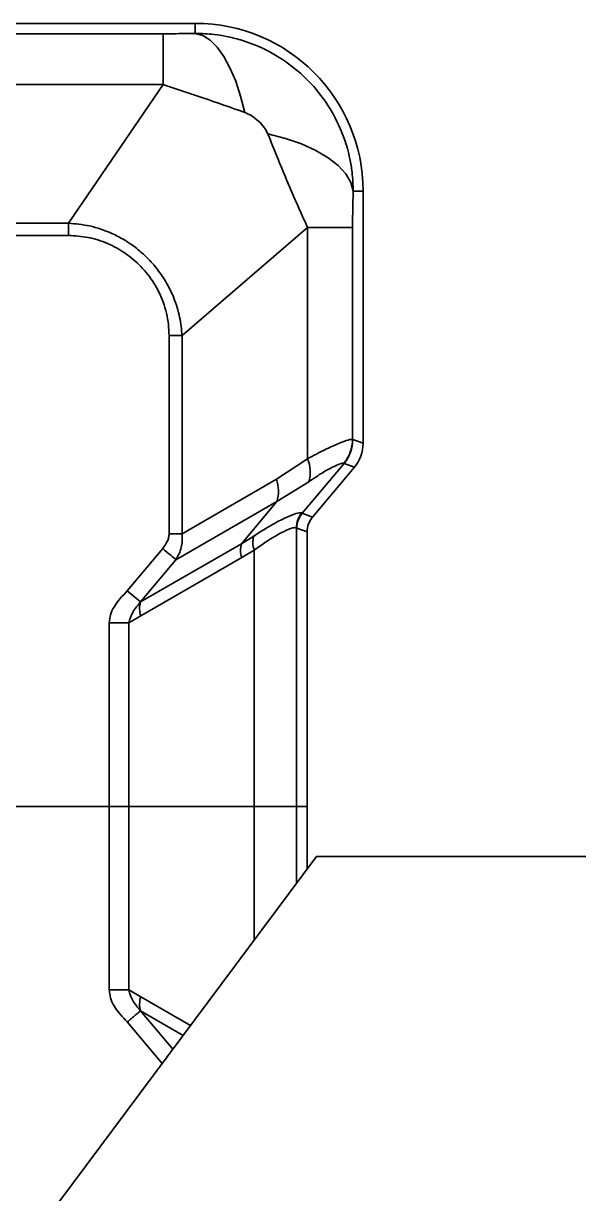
# Model space of a CAD drawing. Header units: millimetres. Extents: x 0 to 420, y 0 to 297.
# Drawn here: x 96.419 to 97.014, y 151.481 to 152.736 of the extents above; entities that cross this region are included whole.
import ezdxf

# ---------------------------------------------------------------- set-up
doc = ezdxf.new("R2010")
doc.units = ezdxf.units.MM

msp = doc.modelspace()

# ---------------------------------------------------------------- linework, layer by layer
at = {"color": 7, "linetype": 'Continuous', "lineweight": 35}
for p, q in [((96.6032, 152.7361), (96.3291, 152.7361)), ((96.6032, 152.7254), (96.6032, 152.7361)), ((96.3332, 152.7249), (96.5686, 152.7249)), ((96.5686, 152.6706), (96.5686, 152.7249)), ((96.5686, 152.6706), (96.3162, 152.6706)), ((96.4671, 152.5217), (96.5686, 152.6706)), ((96.7725, 152.5561), (96.7832, 152.5561)), ((96.7832, 152.2856), (96.7832, 152.5561)), ((96.4671, 152.5217), (96.2606, 152.5217)), ((96.4671, 152.5085), (96.4671, 152.5217)), ((96.589, 152.4011), (96.7235, 152.5172)), ((96.7235, 152.269), (96.7235, 152.5172)), ((96.7718, 152.5172), (96.7718, 152.2898)), ((96.4671, 152.5085), (96.2606, 152.5085)), ((96.5751, 152.4011), (96.589, 152.4011)), ((96.5751, 152.1886), (96.5751, 152.4011)), ((96.589, 152.1886), (96.589, 152.4011)), ((96.772, 152.2897), (96.7718, 152.2898)), ((96.772, 152.2897), (96.7832, 152.2856)), ((96.6902, 152.247), (96.7235, 152.269)), ((96.7179, 152.2106), (96.7627, 152.264)), ((96.729, 152.2065), (96.7738, 152.2599)), ((96.7627, 152.264), (96.7624, 152.2641)), ((96.7627, 152.264), (96.7738, 152.2599)), ((96.589, 152.1886), (96.6902, 152.247)), ((96.6907, 152.2232), (96.725, 152.2443)), ((96.5825, 152.1607), (96.6907, 152.2232)), ((96.6527, 152.1778), (96.6907, 152.2232)), ((96.7175, 152.2108), (96.7179, 152.2106)), ((96.7179, 152.2106), (96.729, 152.2065)), ((96.5751, 152.1886), (96.589, 152.1886)), ((96.6527, 152.1778), (96.6658, 152.1861)), ((96.7116, 151.8961), (96.7116, 152.1948)), ((96.712, 152.1945), (96.7116, 152.1948)), ((96.712, 152.1945), (96.7232, 152.1905)), ((96.7232, 152.1905), (96.7232, 151.8961)), ((96.5303, 152.1273), (96.5683, 152.1726)), ((96.5445, 152.1154), (96.6527, 152.1778)), ((96.6663, 152.171), (96.653, 152.163)), ((96.6663, 151.8961), (96.6663, 152.171)), ((96.5445, 152.1154), (96.5825, 152.1607)), ((96.653, 152.163), (96.5448, 152.1005)), ((96.5303, 152.1273), (96.5445, 152.1154)), ((96.5448, 152.1005), (96.5319, 152.0931)), ((96.511, 152.0931), (96.5319, 152.0931)), ((96.511, 151.8961), (96.511, 152.0931)), ((96.5319, 151.8961), (96.5319, 152.0931)), ((96.511, 151.8961), (96.2732, 151.8961)), ((96.2732, 151.8961), (96.511, 151.8961)), ((96.511, 151.6991), (96.511, 151.8961)), ((96.511, 151.8961), (96.5319, 151.8961)), ((96.5319, 151.8961), (96.511, 151.8961)), ((96.5319, 151.6991), (96.5319, 151.8961)), ((96.5319, 151.8961), (96.6663, 151.8961)), ((96.6663, 151.8961), (96.5319, 151.8961)), ((96.6663, 151.8961), (96.7116, 151.8961)), ((96.7116, 151.8961), (96.6663, 151.8961)), ((96.6663, 151.8961), (96.6663, 151.7528)), ((96.7116, 151.8961), (96.7232, 151.8961)), ((96.7232, 151.8961), (96.7116, 151.8961)), ((96.7116, 151.8136), (96.7116, 151.8961)), ((96.7232, 151.8291), (96.7232, 151.8961)), ((96.733, 151.8422), (96.097, 150.9887)), ((103.387, 151.8422), (96.733, 151.8422)), ((96.511, 151.6991), (96.5319, 151.6991)), ((96.5448, 151.6916), (96.5319, 151.6991)), ((96.5979, 151.661), (96.5448, 151.6916)), ((96.579, 151.6356), (96.5445, 151.6767)), ((96.5445, 151.6767), (96.5901, 151.6504)), ((96.5676, 151.6203), (96.5303, 151.6648))]:
    msp.add_line(p, q, dxfattribs=at)
at = {"color": 7, "linetype": 'Continuous', "lineweight": 35, "flags": 128}
for points in [[(96.6563, 152.6405), (96.6518, 152.6581), (96.6465, 152.6742), (96.6404, 152.6885), (96.6338, 152.7006), (96.6266, 152.7106), (96.619, 152.7181), (96.6112, 152.7231), (96.6032, 152.7254)], [(96.6809, 152.6177), (96.6998, 152.6127), (96.7171, 152.6067), (96.7325, 152.5998), (96.7457, 152.592), (96.7565, 152.5836), (96.7647, 152.5747), (96.77, 152.5655), (96.7725, 152.5561)], [(96.5683, 152.1726), (96.5706, 152.1707), (96.5728, 152.1689), (96.5749, 152.1671), (96.5769, 152.1654), (96.5787, 152.1639), (96.5802, 152.1626), (96.5815, 152.1616), (96.5825, 152.1607)]]:
    msp.add_lwpolyline(points, dxfattribs=at)
at = {"color": 7, "linetype": 'Continuous', "lineweight": 35}
for centre, radius, start, end in [((96.6032, 152.5561), 0.18, 360, 90), ((96.7317, 152.2899), 0.0401, 320.0076, 359.8731), ((96.732, 152.2897), 0.0401, 320.0586, 359.9414), ((96.6911, 152.2546), 0.0354, 343.0377, 23.8627), ((96.6522, 152.2343), 0.0401, 343.9657, 18.5164), ((96.7366, 152.1947), 0.025, 139.9679, 179.8339), ((96.7371, 152.1945), 0.025, 140.0586, 179.9414), ((96.6889, 152.1794), 0.024, 163.7993, 200.3661), ((96.6768, 152.1709), 0.0251, 163.9657, 198.5164), ((96.5686, 152.1084), 0.0251, 163.9657, 198.5164), ((96.5686, 151.6837), 0.0251, 161.4836, 196.0343)]:
    msp.add_arc(centre, radius, start, end, dxfattribs=at)
for centre, major_axis, start_param, end_param in [((96.7431, 152.2856), (0.0376, -0.0137), 5.934618, 6.631752), ((96.7482, 152.1904), (0.0235, -0.0086), 2.793026, 3.49016)]:
    msp.add_ellipse(centre, major_axis=major_axis, ratio=0.998448, start_param=start_param, end_param=end_param, dxfattribs=at)
for points, knots in [([(96.5686, 152.7249), (96.5713, 152.7249), (96.578, 152.725), (96.5896, 152.7251), (96.5983, 152.7253), (96.6032, 152.7254)], [0, 0, 0, 0, 0.2265988, 0.561025, 1, 1, 1, 1]), ([(96.6032, 152.7254), (96.61, 152.7252), (96.6212, 152.7248), (96.6374, 152.7221), (96.6522, 152.7185), (96.6728, 152.7112), (96.6971, 152.6983), (96.7225, 152.6778), (96.7436, 152.6527), (96.7561, 152.6301), (96.763, 152.6127), (96.7664, 152.6018), (96.7693, 152.5897), (96.7719, 152.5745), (96.7723, 152.5629), (96.7725, 152.5561)], [0, 0, 0, 0, 0.0764427, 0.1262367, 0.1853464, 0.2486732, 0.3718969, 0.4934184, 0.6155481, 0.7392606, 0.7832919, 0.8263377, 0.8683979, 0.9232224, 1, 1, 1, 1]), ([(96.6563, 152.6405), (96.6413, 152.6458), (96.612, 152.6562), (96.5828, 152.6659), (96.5686, 152.6706)], [0, 0, 0, 0, 0.513929, 1, 1, 1, 1]), ([(96.6809, 152.6177), (96.6797, 152.62), (96.6771, 152.625), (96.6711, 152.6314), (96.6641, 152.637), (96.6588, 152.6394), (96.6563, 152.6405)], [0, 0, 0, 0, 0.228464, 0.490672, 0.757738, 1, 1, 1, 1]), ([(96.7235, 152.5172), (96.7215, 152.5217), (96.7174, 152.5307), (96.7118, 152.5434), (96.7068, 152.555), (96.7003, 152.5701), (96.6916, 152.5912), (96.6846, 152.6086), (96.6809, 152.6177)], [0, 0, 0, 0, 0.140816, 0.284488, 0.382285, 0.482496, 0.729213, 1, 1, 1, 1]), ([(96.7725, 152.5561), (96.7723, 152.5471), (96.772, 152.5359), (96.7718, 152.5231), (96.7718, 152.5192), (96.7718, 152.5177), (96.7718, 152.5172)], [0, 0, 0, 0, 0.712288, 0.891315, 0.960245, 1, 1, 1, 1]), ([(96.589, 152.4011), (96.5884, 152.4077), (96.587, 152.4215), (96.5812, 152.4398), (96.5735, 152.4563), (96.5644, 152.4704), (96.5537, 152.4829), (96.5416, 152.4941), (96.5283, 152.5034), (96.5109, 152.5125), (96.4907, 152.5195), (96.4747, 152.521), (96.4671, 152.5217)], [0, 0, 0, 0, 0.105818, 0.221247, 0.303726, 0.397637, 0.486458, 0.56599, 0.660847, 0.744444, 0.877991, 1, 1, 1, 1]), ([(96.7235, 152.5172), (96.7302, 152.5172), (96.7438, 152.5172), (96.7585, 152.5172), (96.7687, 152.5172), (96.7708, 152.5172), (96.7718, 152.5172)], [0, 0, 0, 0, 0.247804, 0.5, 0.752196, 1, 1, 1, 1]), ([(96.7716, 152.5172), (96.7716, 152.5173), (96.7717, 152.5174), (96.7717, 152.5181), (96.7718, 152.5188), (96.7718, 152.5194)], [0, 0, 0, 0, 0.207126, 0.438229, 1, 1, 1, 1]), ([(96.5751, 152.4011), (96.5749, 152.4051), (96.5747, 152.4131), (96.5725, 152.4253), (96.5679, 152.4405), (96.5594, 152.4579), (96.5454, 152.4756), (96.5285, 152.49), (96.5092, 152.5006), (96.4885, 152.5073), (96.4741, 152.5081), (96.4671, 152.5085)], [0, 0, 0, 0, 0.070722, 0.143758, 0.21913, 0.352151, 0.485358, 0.616819, 0.745052, 0.874872, 1, 1, 1, 1]), ([(96.7235, 152.269), (96.7299, 152.2724), (96.7425, 152.2791), (96.7573, 152.2857), (96.7683, 152.2898), (96.7706, 152.2898), (96.7718, 152.2898)], [0, 0, 0, 0, 0.2451288, 0.4803077, 0.7390856, 1, 1, 1, 1]), ([(96.7624, 152.2641), (96.7615, 152.2642), (96.7596, 152.2643), (96.751, 152.2604), (96.7396, 152.2542), (96.7299, 152.2477), (96.725, 152.2443)], [0, 0, 0, 0, 0.267138, 0.52122, 0.755952, 1, 1, 1, 1]), ([(96.6658, 152.1861), (96.673, 152.1906), (96.6871, 152.1995), (96.7032, 152.2073), (96.7142, 152.2114), (96.7164, 152.211), (96.7175, 152.2108)], [0, 0, 0, 0, 0.2643086, 0.5149307, 0.766931, 1, 1, 1, 1]), ([(96.5683, 152.1726), (96.5701, 152.1751), (96.5728, 152.1787), (96.5748, 152.1844), (96.575, 152.1872), (96.5751, 152.1886)], [0, 0, 0, 0, 0.51551, 0.767405, 1, 1, 1, 1]), ([(96.5825, 152.1607), (96.5848, 152.1649), (96.5894, 152.1735), (96.5892, 152.1835), (96.589, 152.1886)], [0, 0, 0, 0, 0.492397, 1, 1, 1, 1]), ([(96.7116, 152.1948), (96.7106, 152.1951), (96.7086, 152.1955), (96.699, 152.1916), (96.6849, 152.1841), (96.6726, 152.1754), (96.6663, 152.171)], [0, 0, 0, 0, 0.24021, 0.485805, 0.736712, 1, 1, 1, 1]), ([(96.511, 152.0931), (96.5113, 152.0959), (96.5118, 152.1018), (96.5178, 152.1141), (96.5251, 152.1218), (96.5303, 152.1273)], [0, 0, 0, 0, 0.211639, 0.442849, 1, 1, 1, 1]), ([(96.5319, 152.0931), (96.5331, 152.0969), (96.5357, 152.1052), (96.5414, 152.1118), (96.5445, 152.1154)], [0, 0, 0, 0, 0.462726, 1, 1, 1, 1]), ([(96.5303, 151.6648), (96.5251, 151.6703), (96.5178, 151.6779), (96.5118, 151.6902), (96.5113, 151.6962), (96.511, 151.6991)], [0, 0, 0, 0, 0.554868, 0.787217, 1, 1, 1, 1]), ([(96.5445, 151.6767), (96.5414, 151.6803), (96.5357, 151.6869), (96.5331, 151.6952), (96.5319, 151.6991)], [0, 0, 0, 0, 0.537276, 1, 1, 1, 1]), ([(96.5303, 151.6648), (96.5318, 151.6661), (96.5348, 151.6686), (96.539, 151.6721), (96.5424, 151.675), (96.5438, 151.6762), (96.5445, 151.6767)], [0, 0, 0, 0, 0.244437, 0.5, 0.755563, 1, 1, 1, 1])]:
    msp.add_open_spline(points, degree=3, knots=knots, dxfattribs=at)

doc.saveas('drawing.dxf')
